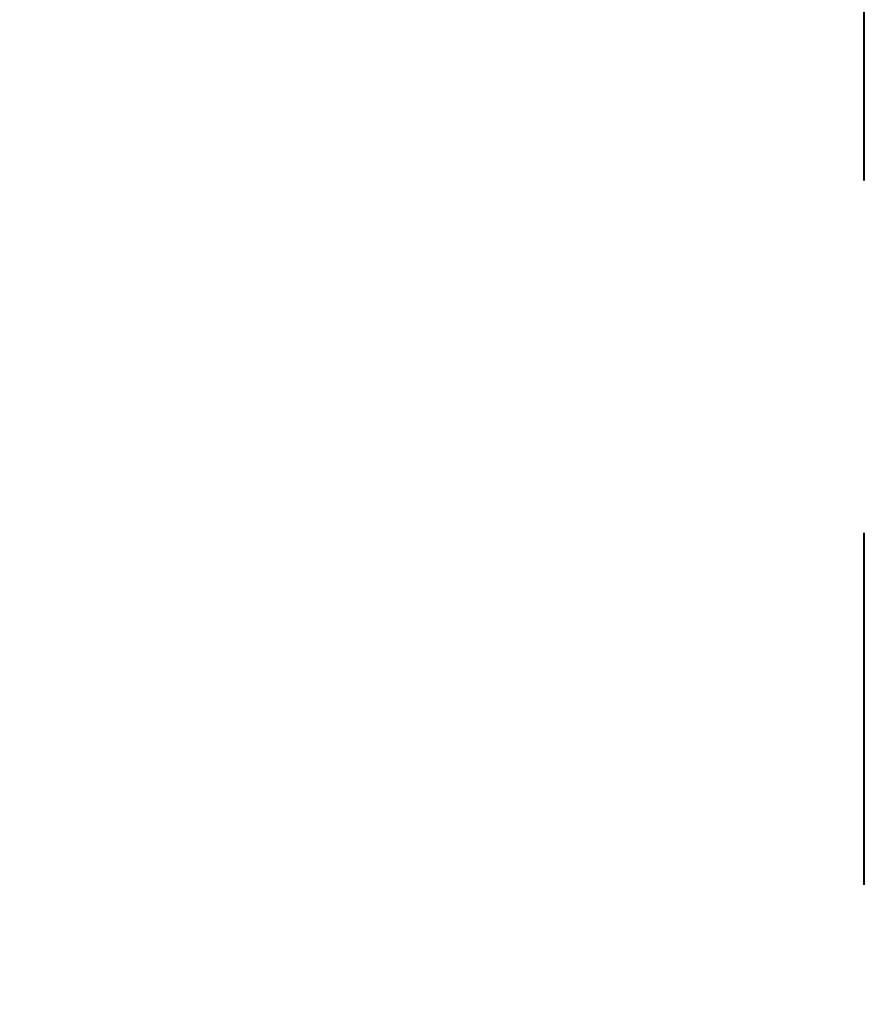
# Model space of a CAD drawing. Header units: millimetres. Extents: x 240 to 1080, y -29 to 565.
# Drawn here: x 369.77 to 375.47, y 325.3 to 332.02 of the extents above; entities that cross this region are included whole.
import ezdxf

# ---------------------------------------------------------------- set-up
doc = ezdxf.new("R2010")
doc.units = ezdxf.units.MM
doc.header["$LTSCALE"] = 0.75
doc.linetypes.add('CENTERX2', pattern=[101.6, 63.5, -12.7, 12.7, -12.7])
doc.layers.add('CENTER', color=1, linetype='CENTERX2')
doc.layers.add('DIM', color=3, linetype='Continuous')
doc.styles.get("Standard").update_dxf_attribs({"font": 'arial.ttf'})
doc.dimstyles.new('사본 ISO-25', dxfattribs={"dimtxt": 7, "dimasz": 7, "dimexe": 2.1, "dimexo": 2.1, "dimgap": 2, "dimtad": 1, "dimtih": 1, "dimtoh": 1, "dimdec": 1, "dimdsep": 46, "dimtxsty": 'Standard', "dimcen": 0, "dimclrd": 3, "dimclre": 3, "dimclrt": 4, "dimazin": 2, "dimtp": 0.1, "dimtm": 0.1, "dimtfac": 0.714286, "dimtdec": 1, "dimtmove": 0, "dimatfit": 3, "dimfxl": 1, "dimarcsym": 0})

# ---------------------------------------------------------------- blocks, each defined once
blk = doc.blocks.new('*D11')
at = {"layer": 'Defpoints', "color": 0, "transparency": 16777216}
for p in [(375.4725, 356.5367), (323.3093, 201.5367), (348.3095, 201.5367)]:
    blk.add_point(p, dxfattribs=at)
at = {"layer": 'DIM', "color": 3, "lineweight": -2, "transparency": 16777216}
for p, q in [((373.3725, 356.5367), (321.2093, 356.5367)), ((323.3093, 350.5367), (323.3093, 284.1001)), ((323.3093, 207.5367), (323.3093, 273.9732)), ((346.2095, 201.5367), (321.2093, 201.5367))]:
    blk.add_line(p, q, dxfattribs=at)
at = {"layer": 'DIM', "color": 3, "transparency": 16777216}
for points in [[(322.3093, 350.5367), (324.3093, 350.5367), (323.3093, 356.5367)], [(322.3093, 207.5367), (324.3093, 207.5367), (323.3093, 201.5367)]]:
    blk.add_solid(points, dxfattribs=at)
at = {"layer": 'DIM', "color": 4, "transparency": 16777216, "insert": (323.3093, 279.0367), "char_height": 6, "attachment_point": 5}
blk.add_mtext('155', dxfattribs=at)

msp = doc.modelspace()

# ---------------------------------------------------------------- linework, layer by layer
at = {"layer": 'CENTER', "ltscale": 0.25}
msp.add_line((375.4725, 178.5365), (375.4725, 371.5367), dxfattribs=at)

# ---------------------------------------------------------------- dimensions: what is measured, and where the dimension line sits
at = {"layer": 'DIM'}
dim = msp.add_linear_dim(base=(323.3093, 201.5367), p1=(375.4725, 356.5367), p2=(348.3095, 201.5367), angle=90, dimstyle='사본 ISO-25', override={"dimtxt": 6, "dimasz": 6, "dimtad": 0}, dxfattribs=at)
dim.commit()
dim.dimension.update_dxf_attribs({"geometry": '*D11', "text_midpoint": (323.3093, 279.0367)})

doc.saveas('drawing.dxf')
